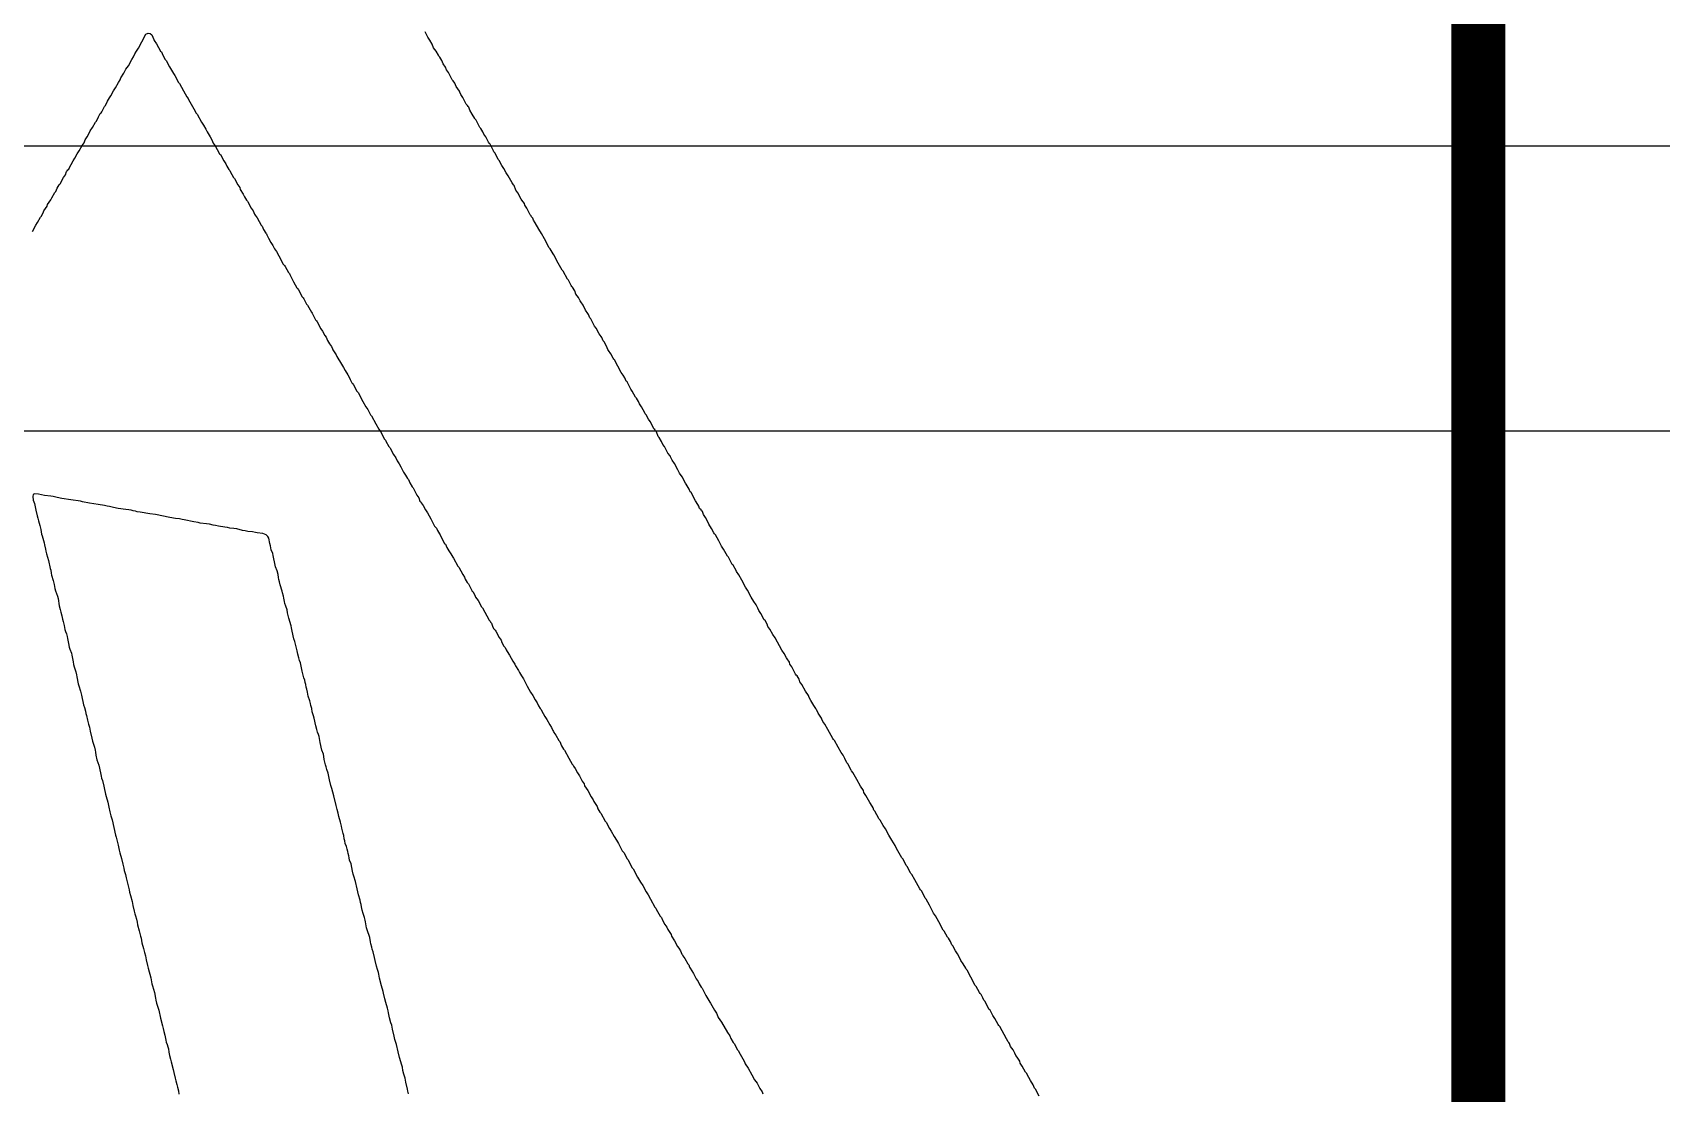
# Model space of a CAD drawing. Header units: inches. Extents: x -3 to 195, y 0 to 199.
# Drawn here: x 1.4072 to 1.5581, y 1.1709 to 1.2693 of the extents above; entities that cross this region are included whole.
import ezdxf

# ---------------------------------------------------------------- set-up
doc = ezdxf.new("R2010")
doc.units = ezdxf.units.IN
doc.header["$MEASUREMENT"] = 0
for name, color, linetype in [('Bottom Overlay', 54, 'Continuous'), ('Multi-Layer', 9, 'Continuous'), ('Top Layer', 1, 'Continuous'), ('Top Overlay', 2, 'Continuous')]:
    doc.layers.add(name, color=color, linetype=linetype)

# ---------------------------------------------------------------- blocks, each defined once
blk = doc.blocks.new('G5RL_1A_E_HR_DC5_89')
at = {"layer": 'Top Overlay'}
blk.add_lwpolyline([(0.55905, 0.25199, 0.005, 0.005, 0), (-0.58268, 0.25199, 0.005, 0.005, 0)], format="xyseb", dxfattribs=at)
blk.add_lwpolyline([(0.55905, 0.25199, 0.005, 0.005, 0), (-0.58268, 0.25199, 0.005, 0.005, 0)], format="xyseb", dxfattribs=at)

msp = doc.modelspace()

# ---------------------------------------------------------------- linework, layer by layer
at = {"layer": 'Bottom Overlay'}
for p, q in [((1.41699, 1.26784), (1.4173, 1.26842)), ((1.4173, 1.26842), (1.41743, 1.26864)), ((1.41743, 1.26864), (1.41752, 1.26886)), ((1.41752, 1.26886), (1.41767, 1.26915)), ((1.41767, 1.26915), (1.41789, 1.26924)), ((1.41789, 1.26924), (1.41807, 1.26919)), ((1.41807, 1.26919), (1.41823, 1.26908)), ((1.41823, 1.26908), (1.4184, 1.26864)), ((1.4184, 1.26864), (1.41845, 1.26855)), ((1.41845, 1.26855), (1.41867, 1.26824)), ((1.41867, 1.26824), (1.41902, 1.26758)), ((1.44381, 1.26886), (1.44355, 1.26935)), ((1.44399, 1.26859), (1.44381, 1.26886)), ((1.44421, 1.2682), (1.44399, 1.26859)), ((1.44434, 1.26789), (1.44421, 1.2682)), ((1.41606, 1.2662), (1.41637, 1.26678)), ((1.41637, 1.26678), (1.41654, 1.26704)), ((1.41654, 1.26704), (1.41665, 1.26733)), ((1.41665, 1.26733), (1.41681, 1.26758)), ((1.41681, 1.26758), (1.41699, 1.26784)), ((1.41902, 1.26758), (1.41911, 1.26749)), ((1.41911, 1.26749), (1.41924, 1.26718)), ((1.41924, 1.26718), (1.41946, 1.26678)), ((1.41946, 1.26678), (1.41955, 1.26669)), ((1.41955, 1.26669), (1.41986, 1.26611)), ((1.44457, 1.26758), (1.44434, 1.26789)), ((1.44479, 1.26718), (1.44457, 1.26758)), ((1.44483, 1.26709), (1.44479, 1.26718)), ((1.44492, 1.267), (1.44483, 1.26709)), ((1.4451, 1.26669), (1.44492, 1.267)), ((1.44523, 1.26638), (1.4451, 1.26669)), ((1.41535, 1.2651), (1.41564, 1.26552)), ((1.41564, 1.26552), (1.41583, 1.26589)), ((1.41583, 1.26589), (1.41606, 1.2662)), ((1.41986, 1.26611), (1.42022, 1.2655)), ((1.42022, 1.2655), (1.42031, 1.26541)), ((1.42031, 1.26541), (1.42035, 1.26532)), ((1.42035, 1.26532), (1.4207, 1.26465)), ((1.44545, 1.26607), (1.44523, 1.26638)), ((1.44554, 1.26585), (1.44545, 1.26607)), ((1.44572, 1.26558), (1.44554, 1.26585)), ((1.44607, 1.26492), (1.44572, 1.26558)), ((1.41442, 1.26341), (1.41468, 1.2639)), ((1.41468, 1.2639), (1.41486, 1.26417)), ((1.41486, 1.26417), (1.41513, 1.26465)), ((1.41513, 1.26465), (1.4153, 1.26492)), ((1.4153, 1.26492), (1.41535, 1.2651)), ((1.4207, 1.26465), (1.42079, 1.26457)), ((1.42079, 1.26457), (1.42115, 1.2639)), ((1.42115, 1.2639), (1.42146, 1.26333)), ((1.44616, 1.26483), (1.44607, 1.26492)), ((1.44631, 1.26459), (1.44616, 1.26483)), ((1.44643, 1.2643), (1.44631, 1.26459)), ((1.44674, 1.26386), (1.44643, 1.2643)), ((1.44678, 1.26377), (1.44674, 1.26386)), ((1.44687, 1.26355), (1.44678, 1.26377)), ((1.41358, 1.26195), (1.41384, 1.26244)), ((1.41384, 1.26244), (1.41393, 1.26253)), ((1.41393, 1.26253), (1.41411, 1.26293)), ((1.41411, 1.26293), (1.41429, 1.26324)), ((1.41429, 1.26324), (1.41437, 1.26333)), ((1.41437, 1.26333), (1.41442, 1.26341)), ((1.42146, 1.26333), (1.42159, 1.26319)), ((1.42159, 1.26319), (1.42163, 1.2631)), ((1.42163, 1.2631), (1.42199, 1.26244)), ((1.42199, 1.26244), (1.42212, 1.26222)), ((1.42212, 1.26222), (1.42234, 1.26182)), ((1.44705, 1.26328), (1.44687, 1.26355)), ((1.44722, 1.26297), (1.44705, 1.26328)), ((1.44736, 1.26266), (1.44722, 1.26297)), ((1.44749, 1.26253), (1.44736, 1.26266)), ((1.44753, 1.26244), (1.44749, 1.26253)), ((1.4476, 1.26237), (1.44753, 1.26244)), ((1.44771, 1.26209), (1.4476, 1.26237)), ((1.41274, 1.26049), (1.413, 1.26098)), ((1.413, 1.26098), (1.41309, 1.26107)), ((1.41309, 1.26107), (1.41327, 1.26147)), ((1.41327, 1.26147), (1.41344, 1.26178)), ((1.41344, 1.26178), (1.41353, 1.26186)), ((1.41353, 1.26186), (1.41358, 1.26195)), ((1.42234, 1.26182), (1.42243, 1.26173)), ((1.42243, 1.26173), (1.42283, 1.26098)), ((1.42283, 1.26098), (1.42301, 1.26071)), ((1.42301, 1.26071), (1.42323, 1.26032)), ((1.44793, 1.26173), (1.44771, 1.26209)), ((1.44815, 1.26133), (1.44793, 1.26173)), ((1.4482, 1.26125), (1.44815, 1.26133)), ((1.44829, 1.26116), (1.4482, 1.26125)), ((1.44864, 1.26049), (1.44829, 1.26116)), ((1.41194, 1.25908), (1.41205, 1.25936)), ((1.41205, 1.25936), (1.41223, 1.25963)), ((1.41223, 1.25963), (1.41243, 1.25996)), ((1.41243, 1.25996), (1.41251, 1.26018)), ((1.41251, 1.26018), (1.41274, 1.26049)), ((1.42323, 1.26032), (1.42336, 1.26009)), ((1.42336, 1.26009), (1.42363, 1.25961)), ((1.42363, 1.25961), (1.4238, 1.25934)), ((1.4238, 1.25934), (1.42391, 1.25905)), ((1.44873, 1.2604), (1.44864, 1.26049)), ((1.4489, 1.26009), (1.44873, 1.2604)), ((1.44899, 1.25987), (1.4489, 1.26009)), ((1.44917, 1.25961), (1.44899, 1.25987)), ((1.44944, 1.25912), (1.44917, 1.25961)), ((1.44948, 1.25903), (1.44944, 1.25912)), ((1.41092, 1.25739), (1.4111, 1.25766)), ((1.4111, 1.25766), (1.41132, 1.25806)), ((1.41132, 1.25806), (1.4115, 1.25832)), ((1.4115, 1.25832), (1.41176, 1.25881)), ((1.41176, 1.25881), (1.41194, 1.25908)), ((1.42391, 1.25905), (1.42409, 1.25879)), ((1.42409, 1.25879), (1.42429, 1.25846)), ((1.42429, 1.25846), (1.42451, 1.25806)), ((1.42451, 1.25806), (1.4246, 1.25797)), ((1.4246, 1.25797), (1.42491, 1.25739)), ((1.44957, 1.25894), (1.44948, 1.25903)), ((1.44975, 1.25863), (1.44957, 1.25894)), ((1.44988, 1.25832), (1.44975, 1.25863)), ((1.44992, 1.25823), (1.44988, 1.25832)), ((1.45001, 1.25815), (1.44992, 1.25823)), ((1.45014, 1.25792), (1.45001, 1.25815)), ((1.45032, 1.25753), (1.45014, 1.25792)), ((1.41003, 1.25584), (1.41021, 1.25611)), ((1.41021, 1.25611), (1.41032, 1.2564)), ((1.41032, 1.2564), (1.41039, 1.25646)), ((1.41039, 1.25646), (1.41043, 1.25655)), ((1.41043, 1.25655), (1.41052, 1.25664)), ((1.41052, 1.25664), (1.41057, 1.25673)), ((1.41057, 1.25673), (1.41092, 1.25739)), ((1.42491, 1.25739), (1.42509, 1.25713)), ((1.42509, 1.25713), (1.42518, 1.25691)), ((1.42518, 1.25691), (1.42535, 1.2566)), ((1.42535, 1.2566), (1.42544, 1.25651)), ((1.42544, 1.25651), (1.42549, 1.25642)), ((1.42549, 1.25642), (1.4258, 1.25584)), ((1.45041, 1.25744), (1.45032, 1.25753)), ((1.45068, 1.25695), (1.45041, 1.25744)), ((1.45085, 1.25669), (1.45068, 1.25695)), ((1.45107, 1.25629), (1.45085, 1.25669)), ((1.45125, 1.25602), (1.45107, 1.25629)), ((1.40933, 1.25456), (1.40946, 1.25487)), ((1.40946, 1.25487), (1.40964, 1.25518)), ((1.40964, 1.25518), (1.40973, 1.25527)), ((1.40973, 1.25527), (1.41003, 1.25584)), ((1.4258, 1.25584), (1.42588, 1.25576)), ((1.42588, 1.25576), (1.42619, 1.25518)), ((1.42619, 1.25518), (1.42637, 1.25491)), ((1.42637, 1.25491), (1.42642, 1.25474)), ((1.42642, 1.25474), (1.4267, 1.25432)), ((1.45161, 1.25536), (1.45125, 1.25602)), ((1.45169, 1.25527), (1.45161, 1.25536)), ((1.45174, 1.25518), (1.45169, 1.25527)), ((1.4518, 1.25511), (1.45174, 1.25518)), ((1.45196, 1.25469), (1.4518, 1.25511)), ((1.45214, 1.25443), (1.45196, 1.25469)), ((1.40822, 1.25275), (1.40853, 1.25319)), ((1.40853, 1.25319), (1.40857, 1.25336)), ((1.40857, 1.25336), (1.40886, 1.25379)), ((1.40886, 1.25379), (1.40897, 1.25398)), ((1.40897, 1.25398), (1.40924, 1.25447)), ((1.40924, 1.25447), (1.40933, 1.25456)), ((1.4267, 1.25432), (1.42681, 1.25407)), ((1.42681, 1.25407), (1.42699, 1.25376)), ((1.42699, 1.25376), (1.42708, 1.25367)), ((1.42708, 1.25367), (1.42712, 1.25359)), ((1.42712, 1.25359), (1.42743, 1.25301)), ((1.45245, 1.25385), (1.45214, 1.25443)), ((1.45253, 1.25376), (1.45245, 1.25385)), ((1.45276, 1.25345), (1.45253, 1.25376)), ((1.4528, 1.25328), (1.45276, 1.25345)), ((1.45298, 1.25301), (1.4528, 1.25328)), ((1.40747, 1.25142), (1.40764, 1.25168)), ((1.40764, 1.25168), (1.40791, 1.25217)), ((1.40791, 1.25217), (1.408, 1.25226)), ((1.408, 1.25226), (1.40818, 1.25266)), ((1.40818, 1.25266), (1.40822, 1.25275)), ((1.42743, 1.25301), (1.42761, 1.25275)), ((1.42761, 1.25275), (1.42774, 1.25244)), ((1.42774, 1.25244), (1.42779, 1.25235)), ((1.42779, 1.25235), (1.42799, 1.2521)), ((1.42799, 1.2521), (1.42836, 1.25142)), ((1.45315, 1.2527), (1.45298, 1.25301)), ((1.45329, 1.25239), (1.45315, 1.2527)), ((1.45338, 1.2523), (1.45329, 1.25239)), ((1.45342, 1.25221), (1.45338, 1.2523)), ((1.45355, 1.25208), (1.45342, 1.25221)), ((1.4536, 1.2519), (1.45355, 1.25208)), ((1.45377, 1.25164), (1.4536, 1.2519)), ((1.45408, 1.25106), (1.45377, 1.25164)), ((1.40716, 1.25084), (1.40747, 1.25142)), ((1.42836, 1.25142), (1.42845, 1.25133)), ((1.42845, 1.25133), (1.42856, 1.25104)), ((1.42856, 1.25104), (1.42878, 1.25069)), ((1.42878, 1.25069), (1.42885, 1.25062)), ((1.42885, 1.25062), (1.42889, 1.25053)), ((1.42889, 1.25053), (1.42903, 1.25022)), ((1.42903, 1.25022), (1.42925, 1.24982)), ((1.45435, 1.25066), (1.45408, 1.25106)), ((1.45462, 1.25018), (1.45435, 1.25066)), ((1.45506, 1.24934), (1.45462, 1.25018)), ((1.42925, 1.24982), (1.42943, 1.24956)), ((1.42943, 1.24956), (1.4296, 1.24925)), ((1.4296, 1.24925), (1.42978, 1.24898)), ((1.42978, 1.24898), (1.43, 1.24858)), ((1.43, 1.24858), (1.4304, 1.24783)), ((1.45515, 1.24925), (1.45506, 1.24934)), ((1.45541, 1.24876), (1.45515, 1.24925)), ((1.4555, 1.24867), (1.45541, 1.24876)), ((1.4559, 1.24792), (1.4555, 1.24867)), ((1.4304, 1.24783), (1.43053, 1.2477)), ((1.43053, 1.2477), (1.43058, 1.24761)), ((1.43058, 1.24761), (1.43089, 1.24703)), ((1.43089, 1.24703), (1.43098, 1.24695)), ((1.45625, 1.24726), (1.4559, 1.24792)), ((1.45634, 1.24717), (1.45625, 1.24726)), ((1.45674, 1.24641), (1.45634, 1.24717)), ((1.43098, 1.24695), (1.43102, 1.24686)), ((1.43102, 1.24686), (1.43137, 1.24619)), ((1.43137, 1.24619), (1.43168, 1.24562)), ((1.43168, 1.24562), (1.43177, 1.24553)), ((1.43177, 1.24553), (1.43182, 1.24544)), ((1.45683, 1.24633), (1.45674, 1.24641)), ((1.45709, 1.24584), (1.45683, 1.24633)), ((1.45714, 1.24575), (1.45709, 1.24584)), ((1.45721, 1.24568), (1.45714, 1.24575)), ((1.45743, 1.24533), (1.45721, 1.24568)), ((1.43182, 1.24544), (1.43217, 1.24478)), ((1.43217, 1.24478), (1.43226, 1.24469)), ((1.43226, 1.24469), (1.4323, 1.2446)), ((1.4323, 1.2446), (1.43257, 1.24411)), ((1.43257, 1.24411), (1.43266, 1.24402)), ((1.43266, 1.24402), (1.43301, 1.24336)), ((1.45754, 1.24504), (1.45743, 1.24533)), ((1.45776, 1.24473), (1.45754, 1.24504)), ((1.45794, 1.24442), (1.45776, 1.24473)), ((1.45798, 1.24433), (1.45794, 1.24442)), ((1.4582, 1.24402), (1.45798, 1.24433)), ((1.45825, 1.24394), (1.4582, 1.24402)), ((1.43301, 1.24336), (1.4331, 1.24327)), ((1.4331, 1.24327), (1.43323, 1.24296)), ((1.43323, 1.24296), (1.43341, 1.24265)), ((1.43341, 1.24265), (1.4335, 1.24256)), ((1.4335, 1.24256), (1.43354, 1.24247)), ((1.45842, 1.24354), (1.45825, 1.24394)), ((1.45864, 1.24323), (1.45842, 1.24354)), ((1.45869, 1.24314), (1.45864, 1.24323)), ((1.45882, 1.24283), (1.45869, 1.24314)), ((1.45891, 1.24274), (1.45882, 1.24283)), ((1.45926, 1.24208), (1.45891, 1.24274)), ((1.43354, 1.24247), (1.4339, 1.24181)), ((1.4339, 1.24181), (1.43403, 1.24159)), ((1.43403, 1.24159), (1.43425, 1.24119)), ((1.43425, 1.24119), (1.43438, 1.24106)), ((1.43438, 1.24106), (1.43452, 1.24075)), ((1.45942, 1.24188), (1.45926, 1.24208)), ((1.45968, 1.24135), (1.45942, 1.24188)), ((1.45988, 1.2411), (1.45968, 1.24135)), ((1.45993, 1.24101), (1.45988, 1.2411)), ((1.46006, 1.2407), (1.45993, 1.24101)), ((1.43452, 1.24075), (1.43469, 1.24044)), ((1.43469, 1.24044), (1.43487, 1.24017)), ((1.43487, 1.24017), (1.43496, 1.23995)), ((1.43496, 1.23995), (1.435, 1.23986)), ((1.435, 1.23986), (1.43531, 1.23942)), ((1.46015, 1.24061), (1.46006, 1.2407)), ((1.46037, 1.24022), (1.46015, 1.24061)), ((1.4605, 1.23991), (1.46037, 1.24022)), ((1.46055, 1.23982), (1.4605, 1.23991)), ((1.46077, 1.23951), (1.46055, 1.23982)), ((1.46099, 1.23911), (1.46077, 1.23951)), ((1.43531, 1.23942), (1.43536, 1.23924)), ((1.43536, 1.23924), (1.4358, 1.23853)), ((1.4358, 1.23853), (1.43598, 1.23822)), ((1.43598, 1.23822), (1.43615, 1.23796)), ((1.46104, 1.23902), (1.46099, 1.23911)), ((1.46112, 1.23893), (1.46104, 1.23902)), ((1.46174, 1.23778), (1.46112, 1.23893)), ((1.43615, 1.23796), (1.43638, 1.23756)), ((1.43638, 1.23756), (1.43655, 1.23729)), ((1.43655, 1.23729), (1.4366, 1.23712)), ((1.4366, 1.23712), (1.43677, 1.23681)), ((1.43677, 1.23681), (1.43686, 1.23672)), ((1.43686, 1.23672), (1.43691, 1.23663)), ((1.43691, 1.23663), (1.43722, 1.23605)), ((1.46192, 1.23752), (1.46174, 1.23778)), ((1.46208, 1.23727), (1.46192, 1.23752)), ((1.46219, 1.23698), (1.46208, 1.23727)), ((1.46227, 1.2369), (1.46219, 1.23698)), ((1.46263, 1.23623), (1.46227, 1.2369)), ((1.43722, 1.23605), (1.43735, 1.23592)), ((1.43735, 1.23592), (1.43779, 1.23508)), ((1.43779, 1.23508), (1.43806, 1.23459)), ((1.46267, 1.23614), (1.46263, 1.23623)), ((1.46276, 1.23605), (1.46267, 1.23614)), ((1.46307, 1.23548), (1.46276, 1.23605)), ((1.46316, 1.23539), (1.46307, 1.23548)), ((1.46334, 1.23508), (1.46316, 1.23539)), ((1.46343, 1.23486), (1.46334, 1.23508)), ((1.43806, 1.23459), (1.43824, 1.23433)), ((1.43824, 1.23433), (1.4385, 1.23384)), ((1.4385, 1.23384), (1.43859, 1.23375)), ((1.43859, 1.23375), (1.43899, 1.233)), ((1.4636, 1.23459), (1.46343, 1.23486)), ((1.46391, 1.23402), (1.4636, 1.23459)), ((1.46396, 1.23393), (1.46391, 1.23402)), ((1.46405, 1.23384), (1.46396, 1.23393)), ((1.46427, 1.23344), (1.46405, 1.23384)), ((1.43899, 1.233), (1.43925, 1.23251)), ((1.43925, 1.23251), (1.43948, 1.2322)), ((1.43948, 1.2322), (1.43956, 1.23198)), ((1.43956, 1.23198), (1.43979, 1.23158)), ((1.4644, 1.23322), (1.46427, 1.23344)), ((1.46471, 1.23265), (1.4644, 1.23322)), ((1.46475, 1.23256), (1.46471, 1.23265)), ((1.46484, 1.23247), (1.46475, 1.23256)), ((1.46489, 1.23238), (1.46484, 1.23247)), ((1.465, 1.23227), (1.46489, 1.23238)), ((1.46515, 1.23185), (1.465, 1.23227)), ((1.43979, 1.23158), (1.43987, 1.2315)), ((1.43987, 1.2315), (1.43992, 1.23141)), ((1.43992, 1.23141), (1.44018, 1.23092)), ((1.44018, 1.23092), (1.44027, 1.23083)), ((1.44027, 1.23083), (1.44032, 1.23074)), ((1.44032, 1.23074), (1.44063, 1.23017)), ((1.46526, 1.23174), (1.46515, 1.23185)), ((1.46548, 1.23138), (1.46526, 1.23174)), ((1.46559, 1.2311), (1.46548, 1.23138)), ((1.46575, 1.2309), (1.46559, 1.2311)), ((1.46606, 1.23028), (1.46575, 1.2309)), ((1.44063, 1.23017), (1.44085, 1.22986)), ((1.44085, 1.22986), (1.44096, 1.22957)), ((1.44096, 1.22957), (1.44114, 1.2293)), ((1.44114, 1.2293), (1.44129, 1.22902)), ((1.44129, 1.22902), (1.44156, 1.22853)), ((1.46626, 1.23003), (1.46606, 1.23028)), ((1.4663, 1.22995), (1.46626, 1.23003)), ((1.46644, 1.22964), (1.4663, 1.22995)), ((1.46666, 1.22933), (1.46644, 1.22964)), ((1.46697, 1.22875), (1.46666, 1.22933)), ((1.44156, 1.22853), (1.44173, 1.22826)), ((1.44173, 1.22826), (1.44191, 1.22795)), ((1.44191, 1.22795), (1.442, 1.22786)), ((1.442, 1.22786), (1.44213, 1.22755)), ((1.44213, 1.22755), (1.44235, 1.22716)), ((1.46714, 1.22844), (1.46697, 1.22875)), ((1.46737, 1.22809), (1.46714, 1.22844)), ((1.46768, 1.22751), (1.46737, 1.22809)), ((1.46776, 1.22742), (1.46768, 1.22751)), ((1.46803, 1.22694), (1.46776, 1.22742)), ((1.40723, 1.22645), (1.40719, 1.22627)), ((1.40719, 1.22627), (1.40723, 1.22592)), ((1.40734, 1.22651), (1.40723, 1.22645)), ((1.40723, 1.22592), (1.40736, 1.22561)), ((1.40772, 1.22649), (1.40734, 1.22651)), ((1.40827, 1.22638), (1.40772, 1.22649)), ((1.40887, 1.22631), (1.40827, 1.22638)), ((1.40909, 1.22627), (1.40887, 1.22631)), ((1.40944, 1.22618), (1.40909, 1.22627)), ((1.40989, 1.22609), (1.40944, 1.22618)), ((1.41073, 1.22596), (1.40989, 1.22609)), ((1.41161, 1.22583), (1.41073, 1.22596)), ((1.44235, 1.22716), (1.44244, 1.22707)), ((1.44244, 1.22707), (1.4428, 1.2264)), ((1.4428, 1.2264), (1.44297, 1.22614)), ((1.44297, 1.22614), (1.44308, 1.22585)), ((1.46812, 1.22671), (1.46803, 1.22694)), ((1.46821, 1.22663), (1.46812, 1.22671)), ((1.46861, 1.22587), (1.46821, 1.22663)), ((1.40736, 1.22561), (1.40741, 1.2253)), ((1.40741, 1.2253), (1.40747, 1.22501)), ((1.40747, 1.22501), (1.40761, 1.22448)), ((1.40761, 1.22448), (1.40765, 1.22426)), ((1.41179, 1.22578), (1.41161, 1.22583)), ((1.41245, 1.22565), (1.41179, 1.22578)), ((1.41325, 1.22552), (1.41245, 1.22565)), ((1.41383, 1.22543), (1.41325, 1.22552)), ((1.41409, 1.22538), (1.41383, 1.22543)), ((1.41431, 1.22534), (1.41409, 1.22538)), ((1.41467, 1.22525), (1.41431, 1.22534)), ((1.41511, 1.22516), (1.41467, 1.22525)), ((1.41582, 1.22507), (1.41511, 1.22516)), ((1.41609, 1.22503), (1.41582, 1.22507)), ((1.41631, 1.22499), (1.41609, 1.22503)), ((1.41648, 1.22494), (1.41631, 1.22499)), ((1.4167, 1.2249), (1.41648, 1.22494)), ((1.41688, 1.22485), (1.4167, 1.2249)), ((1.41715, 1.22481), (1.41688, 1.22485)), ((1.41803, 1.22468), (1.41715, 1.22481)), ((1.41856, 1.22459), (1.41803, 1.22468)), ((1.41989, 1.22432), (1.41856, 1.22459)), ((1.44308, 1.22585), (1.44315, 1.22578)), ((1.44315, 1.22578), (1.44319, 1.2257)), ((1.44319, 1.2257), (1.44337, 1.22543)), ((1.44337, 1.22543), (1.44359, 1.22503)), ((1.44359, 1.22503), (1.44377, 1.22477)), ((1.44377, 1.22477), (1.44408, 1.22419)), ((1.46869, 1.22578), (1.46861, 1.22587)), ((1.46892, 1.22539), (1.46869, 1.22578)), ((1.469, 1.22516), (1.46892, 1.22539)), ((1.46914, 1.22503), (1.469, 1.22516)), ((1.46918, 1.22494), (1.46914, 1.22503)), ((1.46925, 1.22488), (1.46918, 1.22494)), ((1.46936, 1.22459), (1.46925, 1.22488)), ((1.46954, 1.22432), (1.46936, 1.22459)), ((1.40765, 1.22426), (1.40772, 1.22401)), ((1.40772, 1.22401), (1.40785, 1.22357)), ((1.40785, 1.22357), (1.40794, 1.22322)), ((1.40794, 1.22322), (1.40801, 1.22279)), ((1.42042, 1.22423), (1.41989, 1.22432)), ((1.42078, 1.22419), (1.42042, 1.22423)), ((1.42104, 1.22414), (1.42078, 1.22419)), ((1.42122, 1.2241), (1.42104, 1.22414)), ((1.42211, 1.22392), (1.42122, 1.2241)), ((1.42253, 1.22386), (1.42211, 1.22392)), ((1.4227, 1.22381), (1.42253, 1.22386)), ((1.4233, 1.22375), (1.4227, 1.22381)), ((1.42357, 1.2237), (1.4233, 1.22375)), ((1.42392, 1.22361), (1.42357, 1.2237)), ((1.42414, 1.22357), (1.42392, 1.22361)), ((1.42441, 1.22353), (1.42414, 1.22357)), ((1.42498, 1.22344), (1.42441, 1.22353)), ((1.42525, 1.22339), (1.42498, 1.22344)), ((1.42547, 1.22335), (1.42525, 1.22339)), ((1.42582, 1.2233), (1.42547, 1.22335)), ((1.42609, 1.22326), (1.42582, 1.2233)), ((1.42662, 1.22313), (1.42609, 1.22326)), ((1.42689, 1.22308), (1.42662, 1.22313)), ((1.42711, 1.22304), (1.42689, 1.22308)), ((1.42755, 1.22299), (1.42711, 1.22304)), ((1.42782, 1.22295), (1.42755, 1.22299)), ((1.42799, 1.22291), (1.42782, 1.22295)), ((1.4285, 1.22284), (1.42799, 1.22291)), ((1.44408, 1.22419), (1.44443, 1.22353)), ((1.44443, 1.22353), (1.44461, 1.22335)), ((1.44461, 1.22335), (1.4447, 1.22313)), ((1.4447, 1.22313), (1.44488, 1.22282)), ((1.46976, 1.22392), (1.46954, 1.22432)), ((1.46984, 1.2237), (1.46976, 1.22392)), ((1.47011, 1.22331), (1.46984, 1.2237)), ((1.47033, 1.22291), (1.47011, 1.22331)), ((1.47038, 1.22282), (1.47033, 1.22291)), ((1.40801, 1.22279), (1.40805, 1.22262)), ((1.40805, 1.22262), (1.40825, 1.22198)), ((1.40825, 1.22198), (1.40829, 1.2218)), ((1.40829, 1.2218), (1.40836, 1.22138)), ((1.40836, 1.22138), (1.4084, 1.2212)), ((1.42881, 1.22271), (1.4285, 1.22284)), ((1.42897, 1.22255), (1.42881, 1.22271)), ((1.42908, 1.2224), (1.42897, 1.22255)), ((1.42917, 1.22191), (1.42908, 1.2224)), ((1.42921, 1.22169), (1.42917, 1.22191)), ((1.4293, 1.22133), (1.42921, 1.22169)), ((1.44488, 1.22282), (1.44496, 1.22273)), ((1.44496, 1.22273), (1.44514, 1.22233)), ((1.44514, 1.22233), (1.44536, 1.22193)), ((1.44536, 1.22193), (1.44545, 1.22184)), ((1.44545, 1.22184), (1.44558, 1.22153)), ((1.44558, 1.22153), (1.44576, 1.22122)), ((1.47046, 1.22273), (1.47038, 1.22282)), ((1.47077, 1.22215), (1.47046, 1.22273)), ((1.47104, 1.22167), (1.47077, 1.22215)), ((1.47122, 1.2214), (1.47104, 1.22167)), ((1.47157, 1.22074), (1.47122, 1.2214)), ((1.4084, 1.2212), (1.40847, 1.22096)), ((1.40847, 1.22096), (1.40865, 1.22034)), ((1.40865, 1.22034), (1.4088, 1.21961)), ((1.42943, 1.22098), (1.4293, 1.22133)), ((1.42948, 1.2208), (1.42943, 1.22098)), ((1.42965, 1.21992), (1.42948, 1.2208)), ((1.4297, 1.21974), (1.42965, 1.21992)), ((1.44576, 1.22122), (1.44594, 1.22096)), ((1.44594, 1.22096), (1.44612, 1.22065)), ((1.44612, 1.22065), (1.4462, 1.22056)), ((1.4462, 1.22056), (1.4466, 1.21981)), ((1.47166, 1.22065), (1.47157, 1.22074)), ((1.47201, 1.21998), (1.47166, 1.22065)), ((1.4721, 1.2199), (1.47201, 1.21998)), ((1.47237, 1.21941), (1.4721, 1.2199)), ((1.4088, 1.21961), (1.40885, 1.21943)), ((1.40885, 1.21943), (1.40889, 1.21916)), ((1.40889, 1.21916), (1.40894, 1.21899)), ((1.40894, 1.21899), (1.40909, 1.21848)), ((1.40909, 1.21848), (1.40918, 1.21812)), ((1.42983, 1.21939), (1.4297, 1.21974)), ((1.42992, 1.21903), (1.42983, 1.21939)), ((1.42996, 1.21877), (1.42992, 1.21903)), ((1.43001, 1.21859), (1.42996, 1.21877)), ((1.43005, 1.21837), (1.43001, 1.21859)), ((1.43012, 1.21808), (1.43005, 1.21837)), ((1.4466, 1.21981), (1.44669, 1.21972)), ((1.44669, 1.21972), (1.44705, 1.21905)), ((1.44705, 1.21905), (1.44722, 1.21879)), ((1.44722, 1.21879), (1.44727, 1.21861)), ((1.44727, 1.21861), (1.44744, 1.2183)), ((1.47241, 1.21932), (1.47237, 1.21941)), ((1.47263, 1.21901), (1.47241, 1.21932)), ((1.4729, 1.21852), (1.47263, 1.21901)), ((1.47325, 1.21786), (1.4729, 1.21852)), ((1.40918, 1.21812), (1.40925, 1.21775)), ((1.40925, 1.21775), (1.40929, 1.21753)), ((1.40929, 1.21753), (1.40947, 1.21704)), ((1.40947, 1.21704), (1.40953, 1.2168)), ((1.4303, 1.2175), (1.43012, 1.21808)), ((1.43034, 1.21733), (1.4303, 1.2175)), ((1.43043, 1.21702), (1.43034, 1.21733)), ((1.43047, 1.21684), (1.43043, 1.21702)), ((1.43052, 1.21653), (1.43047, 1.21684)), ((1.44744, 1.2183), (1.44758, 1.21817)), ((1.44758, 1.21817), (1.44793, 1.21751)), ((1.44793, 1.21751), (1.44802, 1.21742)), ((1.44802, 1.21742), (1.4482, 1.21702)), ((1.4482, 1.21702), (1.44824, 1.21693)), ((1.44824, 1.21693), (1.44846, 1.21662)), ((1.47343, 1.21759), (1.47325, 1.21786)), ((1.47378, 1.21693), (1.47343, 1.21759)), ((1.47401, 1.21653), (1.47378, 1.21693)), ((1.40953, 1.2168), (1.40964, 1.21615)), ((1.40964, 1.21615), (1.40973, 1.2158)), ((1.40973, 1.2158), (1.4098, 1.21556)), ((1.4098, 1.21556), (1.40989, 1.2152)), ((1.43056, 1.21635), (1.43052, 1.21653)), ((1.43063, 1.21611), (1.43056, 1.21635)), ((1.43076, 1.21576), (1.43063, 1.21611)), ((1.43081, 1.21549), (1.43076, 1.21576)), ((1.43092, 1.21498), (1.43081, 1.21549)), ((1.44846, 1.21662), (1.44877, 1.21604)), ((1.44877, 1.21604), (1.44886, 1.21596)), ((1.44886, 1.21596), (1.44948, 1.2148)), ((1.47423, 1.21622), (1.47401, 1.21653)), ((1.4744, 1.21591), (1.47423, 1.21622)), ((1.47449, 1.21569), (1.4744, 1.21591)), ((1.47467, 1.21542), (1.47449, 1.21569)), ((1.47498, 1.21485), (1.47467, 1.21542)), ((1.40989, 1.2152), (1.40995, 1.21491)), ((1.40995, 1.21491), (1.41002, 1.21467)), ((1.41002, 1.21467), (1.41011, 1.21432)), ((1.41011, 1.21432), (1.41017, 1.21394)), ((1.41017, 1.21394), (1.41022, 1.21376)), ((1.43114, 1.21427), (1.43092, 1.21498)), ((1.43118, 1.2141), (1.43114, 1.21427)), ((1.43123, 1.21379), (1.43118, 1.2141)), ((1.44948, 1.2148), (1.44957, 1.21472)), ((1.44957, 1.21472), (1.44961, 1.21463)), ((1.44961, 1.21463), (1.4497, 1.21454)), ((1.4497, 1.21454), (1.44981, 1.21425)), ((1.44981, 1.21425), (1.4499, 1.21403)), ((1.4499, 1.21403), (1.45006, 1.21388)), ((1.45006, 1.21388), (1.4501, 1.21379)), ((1.47507, 1.21476), (1.47498, 1.21485)), ((1.47525, 1.21445), (1.47507, 1.21476)), ((1.47533, 1.21423), (1.47525, 1.21445)), ((1.47551, 1.21396), (1.47533, 1.21423)), ((1.47578, 1.21348), (1.47551, 1.21396)), ((1.41022, 1.21376), (1.41031, 1.21354)), ((1.41031, 1.21354), (1.41037, 1.2133)), ((1.41037, 1.2133), (1.41042, 1.21312)), ((1.41042, 1.21312), (1.41046, 1.21281)), ((1.41046, 1.21281), (1.41051, 1.21263)), ((1.41051, 1.21263), (1.41057, 1.2123)), ((1.4314, 1.21308), (1.43123, 1.21379)), ((1.43147, 1.21283), (1.4314, 1.21308)), ((1.43169, 1.21195), (1.43147, 1.21283)), ((1.4501, 1.21379), (1.45041, 1.21321)), ((1.45041, 1.21321), (1.45059, 1.21295)), ((1.45059, 1.21295), (1.45068, 1.21272)), ((1.45068, 1.21272), (1.45085, 1.21241)), ((1.45085, 1.21241), (1.45099, 1.21228)), ((1.476, 1.21317), (1.47578, 1.21348)), ((1.47662, 1.21202), (1.476, 1.21317)), ((1.41057, 1.2123), (1.41062, 1.21213)), ((1.41062, 1.21213), (1.41077, 1.21175)), ((1.41077, 1.21175), (1.41082, 1.21157)), ((1.41082, 1.21157), (1.41093, 1.21093)), ((1.41093, 1.21093), (1.41097, 1.21071)), ((1.43176, 1.21166), (1.43169, 1.21195)), ((1.43185, 1.21131), (1.43176, 1.21166)), ((1.43191, 1.21106), (1.43185, 1.21131)), ((1.432, 1.21084), (1.43191, 1.21106)), ((1.43207, 1.21055), (1.432, 1.21084)), ((1.45099, 1.21228), (1.45107, 1.21206)), ((1.45107, 1.21206), (1.4513, 1.21166)), ((1.4513, 1.21166), (1.45138, 1.21157)), ((1.45138, 1.21157), (1.45169, 1.211)), ((1.45169, 1.211), (1.45187, 1.21073)), ((1.47684, 1.21171), (1.47662, 1.21202)), ((1.47706, 1.21131), (1.47684, 1.21171)), ((1.47711, 1.21122), (1.47706, 1.21131)), ((1.47733, 1.21091), (1.47711, 1.21122)), ((1.47737, 1.21073), (1.47733, 1.21091)), ((1.41097, 1.21071), (1.41104, 1.21047)), ((1.41104, 1.21047), (1.41117, 1.21002)), ((1.41117, 1.21002), (1.41124, 1.20973)), ((1.41124, 1.20973), (1.41128, 1.20956)), ((1.41128, 1.20956), (1.41141, 1.20889)), ((1.43211, 1.21038), (1.43207, 1.21055)), ((1.43216, 1.21007), (1.43211, 1.21038)), ((1.43224, 1.20971), (1.43216, 1.21007)), ((1.43231, 1.20947), (1.43224, 1.20971)), ((1.4324, 1.20925), (1.43231, 1.20947)), ((1.45187, 1.21073), (1.45192, 1.21056)), ((1.45192, 1.21056), (1.4522, 1.21013)), ((1.4522, 1.21013), (1.45231, 1.20994)), ((1.45231, 1.20994), (1.45249, 1.20963)), ((1.45249, 1.20963), (1.45267, 1.20936)), ((1.45267, 1.20936), (1.45302, 1.2087)), ((1.47755, 1.21047), (1.47737, 1.21073)), ((1.4779, 1.2098), (1.47755, 1.21047)), ((1.47795, 1.20971), (1.4779, 1.2098)), ((1.47803, 1.20963), (1.47795, 1.20971)), ((1.47821, 1.20932), (1.47803, 1.20963)), ((1.4783, 1.20909), (1.47821, 1.20932)), ((1.41141, 1.20889), (1.41146, 1.20872)), ((1.41146, 1.20872), (1.41161, 1.20821)), ((1.41161, 1.20821), (1.4117, 1.20785)), ((1.4117, 1.20785), (1.4119, 1.20695)), ((1.43244, 1.20903), (1.4324, 1.20925)), ((1.43249, 1.20885), (1.43244, 1.20903)), ((1.43253, 1.20858), (1.43249, 1.20885)), ((1.43258, 1.20841), (1.43253, 1.20858)), ((1.43264, 1.20812), (1.43258, 1.20841)), ((1.43273, 1.20776), (1.43264, 1.20812)), ((1.45302, 1.2087), (1.45333, 1.20812)), ((1.45333, 1.20812), (1.45355, 1.20781)), ((1.45355, 1.20781), (1.45377, 1.20741)), ((1.47848, 1.20883), (1.4783, 1.20909)), ((1.47881, 1.20823), (1.47848, 1.20883)), ((1.4791, 1.20781), (1.47881, 1.20823)), ((1.47914, 1.20763), (1.4791, 1.20781)), ((1.4119, 1.20695), (1.41199, 1.20672)), ((1.41199, 1.20672), (1.41208, 1.20637)), ((1.41208, 1.20637), (1.41212, 1.20615)), ((1.43286, 1.20732), (1.43273, 1.20776)), ((1.43293, 1.20708), (1.43286, 1.20732)), ((1.43297, 1.2069), (1.43293, 1.20708)), ((1.43304, 1.20661), (1.43297, 1.2069)), ((1.43308, 1.2063), (1.43304, 1.20661)), ((1.4332, 1.20593), (1.43308, 1.2063)), ((1.45377, 1.20741), (1.45395, 1.20715)), ((1.45395, 1.20715), (1.45406, 1.20686)), ((1.45406, 1.20686), (1.45422, 1.20661)), ((1.45422, 1.20661), (1.45431, 1.20653)), ((1.45431, 1.20653), (1.45435, 1.20644)), ((1.45435, 1.20644), (1.45466, 1.20586)), ((1.47932, 1.20737), (1.47914, 1.20763)), ((1.47958, 1.20688), (1.47932, 1.20737)), ((1.47976, 1.20661), (1.47958, 1.20688)), ((1.47981, 1.20653), (1.47976, 1.20661)), ((1.47987, 1.20646), (1.47981, 1.20653)), ((1.47998, 1.20617), (1.47987, 1.20646)), ((1.41212, 1.20615), (1.41217, 1.20597)), ((1.41217, 1.20597), (1.41226, 1.20553)), ((1.41226, 1.20553), (1.41234, 1.20517)), ((1.41234, 1.20517), (1.41245, 1.20489)), ((1.41245, 1.20489), (1.41252, 1.20451)), ((1.43328, 1.20571), (1.4332, 1.20593)), ((1.43344, 1.20502), (1.43328, 1.20571)), ((1.43353, 1.20467), (1.43344, 1.20502)), ((1.45466, 1.20586), (1.45484, 1.2056)), ((1.45484, 1.2056), (1.4551, 1.20511)), ((1.4551, 1.20511), (1.45528, 1.20484)), ((1.45528, 1.20484), (1.45539, 1.20456)), ((1.48029, 1.20573), (1.47998, 1.20617)), ((1.48034, 1.20564), (1.48029, 1.20573)), ((1.48043, 1.20542), (1.48034, 1.20564)), ((1.4806, 1.20515), (1.48043, 1.20542)), ((1.48087, 1.20467), (1.4806, 1.20515)), ((1.41252, 1.20451), (1.41265, 1.20385)), ((1.41265, 1.20385), (1.41272, 1.2036)), ((1.41272, 1.2036), (1.4129, 1.20303)), ((1.43359, 1.20442), (1.43353, 1.20467)), ((1.43368, 1.2042), (1.43359, 1.20442)), ((1.43373, 1.20402), (1.43368, 1.2042)), ((1.43382, 1.20345), (1.43373, 1.20402)), ((1.43399, 1.20274), (1.43382, 1.20345)), ((1.45539, 1.20456), (1.45546, 1.20449)), ((1.45546, 1.20449), (1.4555, 1.2044)), ((1.4555, 1.2044), (1.45568, 1.20414)), ((1.45568, 1.20414), (1.45594, 1.20365)), ((1.45594, 1.20365), (1.45603, 1.20356)), ((1.45603, 1.20356), (1.45621, 1.20316)), ((1.48105, 1.2044), (1.48087, 1.20467)), ((1.48136, 1.20383), (1.48105, 1.2044)), ((1.4814, 1.20374), (1.48136, 1.20383)), ((1.48149, 1.20365), (1.4814, 1.20374)), ((1.48184, 1.20303), (1.48149, 1.20365)), ((1.4129, 1.20303), (1.41296, 1.20274)), ((1.41296, 1.20274), (1.41301, 1.20256)), ((1.41301, 1.20256), (1.41305, 1.2023)), ((1.41305, 1.2023), (1.41314, 1.20185)), ((1.41314, 1.20185), (1.4133, 1.20135)), ((1.43413, 1.20239), (1.43399, 1.20274)), ((1.43417, 1.20216), (1.43413, 1.20239)), ((1.43421, 1.2019), (1.43417, 1.20216)), ((1.43432, 1.20139), (1.43421, 1.2019)), ((1.45621, 1.20316), (1.45639, 1.20285)), ((1.45639, 1.20285), (1.45648, 1.20276)), ((1.45648, 1.20276), (1.45687, 1.20201)), ((1.45687, 1.20201), (1.45718, 1.20144)), ((1.48211, 1.20254), (1.48184, 1.20303)), ((1.48229, 1.20228), (1.48211, 1.20254)), ((1.48246, 1.20197), (1.48229, 1.20228)), ((1.48264, 1.20157), (1.48246, 1.20197)), ((1.4133, 1.20135), (1.41347, 1.20064)), ((1.41347, 1.20064), (1.41352, 1.20033)), ((1.41352, 1.20033), (1.41356, 1.20015)), ((1.43437, 1.20121), (1.43432, 1.20139)), ((1.43444, 1.20097), (1.43437, 1.20121)), ((1.43457, 1.20061), (1.43444, 1.20097)), ((1.43466, 1.20017), (1.43457, 1.20061)), ((1.45718, 1.20144), (1.45727, 1.20135)), ((1.45727, 1.20135), (1.45732, 1.20126)), ((1.45732, 1.20126), (1.45745, 1.20104)), ((1.45745, 1.20104), (1.45767, 1.20064)), ((1.45767, 1.20064), (1.45785, 1.20037)), ((1.45785, 1.20037), (1.45811, 1.19989)), ((1.48273, 1.20148), (1.48264, 1.20157)), ((1.48304, 1.2009), (1.48273, 1.20148)), ((1.48308, 1.20082), (1.48304, 1.2009)), ((1.48321, 1.20068), (1.48308, 1.20082)), ((1.48357, 1.20002), (1.48321, 1.20068)), ((1.41356, 1.20015), (1.41365, 1.19993)), ((1.41365, 1.19993), (1.41378, 1.1994)), ((1.41378, 1.1994), (1.41385, 1.19911)), ((1.41385, 1.19911), (1.41389, 1.19884)), ((1.41389, 1.19884), (1.41394, 1.19867)), ((1.4347, 1.2), (1.43466, 1.20017)), ((1.43481, 1.19949), (1.4347, 1.2)), ((1.43492, 1.1992), (1.43481, 1.19949)), ((1.43508, 1.19851), (1.43492, 1.1992)), ((1.45811, 1.19989), (1.45829, 1.19962)), ((1.45829, 1.19962), (1.45833, 1.19944)), ((1.45833, 1.19944), (1.45864, 1.199)), ((1.45864, 1.199), (1.45895, 1.19842)), ((1.4839, 1.19942), (1.48357, 1.20002)), ((1.48419, 1.199), (1.4839, 1.19942)), ((1.48423, 1.19882), (1.48419, 1.199)), ((1.48441, 1.19856), (1.48423, 1.19882)), ((1.41394, 1.19867), (1.41398, 1.19845)), ((1.41398, 1.19845), (1.41414, 1.19794)), ((1.41414, 1.19794), (1.41418, 1.19776)), ((1.41418, 1.19776), (1.41425, 1.19747)), ((1.41425, 1.19747), (1.41434, 1.19703)), ((1.4353, 1.19763), (1.43508, 1.19851)), ((1.43541, 1.19725), (1.4353, 1.19763)), ((1.4355, 1.1969), (1.43541, 1.19725)), ((1.45895, 1.19842), (1.45913, 1.19816)), ((1.45913, 1.19816), (1.45918, 1.19798)), ((1.45918, 1.19798), (1.45949, 1.19754)), ((1.45949, 1.19754), (1.45957, 1.19732)), ((1.45957, 1.19732), (1.45975, 1.19701)), ((1.48476, 1.19789), (1.48441, 1.19856)), ((1.48485, 1.19781), (1.48476, 1.19789)), ((1.48507, 1.19741), (1.48485, 1.19781)), ((1.48516, 1.19719), (1.48507, 1.19741)), ((1.41434, 1.19703), (1.41442, 1.19667)), ((1.41442, 1.19667), (1.41454, 1.1963)), ((1.41454, 1.1963), (1.41471, 1.19559)), ((1.43556, 1.19661), (1.4355, 1.1969)), ((1.4357, 1.19608), (1.43556, 1.19661)), ((1.43581, 1.1957), (1.4357, 1.19608)), ((1.43585, 1.19552), (1.43581, 1.1957)), ((1.45975, 1.19701), (1.45984, 1.19692)), ((1.45984, 1.19692), (1.46024, 1.19617)), ((1.46024, 1.19617), (1.46033, 1.19608)), ((1.46033, 1.19608), (1.46064, 1.1955)), ((1.48525, 1.1971), (1.48516, 1.19719)), ((1.48561, 1.19643), (1.48525, 1.1971)), ((1.48565, 1.19634), (1.48561, 1.19643)), ((1.48574, 1.19626), (1.48565, 1.19634)), ((1.486, 1.19577), (1.48574, 1.19626)), ((1.48623, 1.19546), (1.486, 1.19577)), ((1.41471, 1.19559), (1.41487, 1.19486)), ((1.41487, 1.19486), (1.41491, 1.19468)), ((1.41491, 1.19468), (1.41502, 1.19431)), ((1.41502, 1.19431), (1.41511, 1.19395)), ((1.43596, 1.19501), (1.43585, 1.19552)), ((1.43601, 1.19484), (1.43596, 1.19501)), ((1.43605, 1.19453), (1.43601, 1.19484)), ((1.4361, 1.19435), (1.43605, 1.19453)), ((1.43616, 1.19411), (1.4361, 1.19435)), ((1.46064, 1.1955), (1.46081, 1.19524)), ((1.46081, 1.19524), (1.46108, 1.19475)), ((1.46108, 1.19475), (1.4613, 1.1944)), ((1.4613, 1.1944), (1.46148, 1.19409)), ((1.48653, 1.19488), (1.48623, 1.19546)), ((1.4868, 1.1944), (1.48653, 1.19488)), ((1.48711, 1.19391), (1.4868, 1.1944)), ((1.41511, 1.19395), (1.41516, 1.19364)), ((1.41516, 1.19364), (1.4152, 1.19347)), ((1.4152, 1.19347), (1.41527, 1.19322)), ((1.41527, 1.19322), (1.41542, 1.19271)), ((1.41542, 1.19271), (1.41555, 1.19218)), ((1.43627, 1.19382), (1.43616, 1.19411)), ((1.43634, 1.19358), (1.43627, 1.19382)), ((1.43638, 1.19335), (1.43634, 1.19358)), ((1.43643, 1.19318), (1.43638, 1.19335)), ((1.43647, 1.19296), (1.43643, 1.19318)), ((1.43652, 1.19278), (1.43647, 1.19296)), ((1.43656, 1.19256), (1.43652, 1.19278)), ((1.46148, 1.19409), (1.46183, 1.19342)), ((1.46183, 1.19342), (1.46192, 1.19333)), ((1.46192, 1.19333), (1.46196, 1.19325)), ((1.46196, 1.19325), (1.46227, 1.19267)), ((1.4872, 1.19369), (1.48711, 1.19391)), ((1.48738, 1.19342), (1.4872, 1.19369)), ((1.48773, 1.19276), (1.48738, 1.19342)), ((1.48782, 1.19267), (1.48773, 1.19276)), ((1.41555, 1.19218), (1.41562, 1.19181)), ((1.41562, 1.19181), (1.41566, 1.19158)), ((1.41566, 1.19158), (1.41578, 1.19121)), ((1.41578, 1.19121), (1.41586, 1.1909)), ((1.43669, 1.1922), (1.43656, 1.19256)), ((1.43683, 1.19154), (1.43669, 1.1922)), ((1.43689, 1.19125), (1.43683, 1.19154)), ((1.43694, 1.19107), (1.43689, 1.19125)), ((1.46227, 1.19267), (1.46236, 1.19258)), ((1.46236, 1.19258), (1.46241, 1.19249)), ((1.46241, 1.19249), (1.46276, 1.19183)), ((1.46276, 1.19183), (1.46285, 1.19174)), ((1.46285, 1.19174), (1.46325, 1.19099)), ((1.48804, 1.19227), (1.48782, 1.19267)), ((1.48813, 1.19205), (1.48804, 1.19227)), ((1.48822, 1.19196), (1.48813, 1.19205)), ((1.48853, 1.19139), (1.48822, 1.19196)), ((1.48857, 1.1913), (1.48853, 1.19139)), ((1.48866, 1.19121), (1.48857, 1.1913)), ((1.48893, 1.19072), (1.48866, 1.19121)), ((1.41586, 1.1909), (1.41595, 1.19054)), ((1.41595, 1.19054), (1.41611, 1.18981)), ((1.41611, 1.18981), (1.41617, 1.18957)), ((1.43709, 1.19057), (1.43694, 1.19107)), ((1.43725, 1.18988), (1.43709, 1.19057)), ((1.43738, 1.18935), (1.43725, 1.18988)), ((1.46325, 1.19099), (1.46351, 1.1905)), ((1.46351, 1.1905), (1.46374, 1.19019)), ((1.46374, 1.19019), (1.46405, 1.18961)), ((1.4891, 1.19046), (1.48893, 1.19072)), ((1.48941, 1.18988), (1.4891, 1.19046)), ((1.48946, 1.18979), (1.48941, 1.18988)), ((1.48955, 1.1897), (1.48946, 1.18979)), ((1.48986, 1.18913), (1.48955, 1.1897)), ((1.41617, 1.18957), (1.41626, 1.18926)), ((1.41626, 1.18926), (1.41639, 1.18873)), ((1.41639, 1.18873), (1.41646, 1.18835)), ((1.41646, 1.18835), (1.41659, 1.18782)), ((1.43753, 1.18884), (1.43738, 1.18935)), ((1.43758, 1.18862), (1.43753, 1.18884)), ((1.43762, 1.18844), (1.43758, 1.18862)), ((1.43767, 1.18822), (1.43762, 1.18844)), ((1.43773, 1.18793), (1.43767, 1.18822)), ((1.46405, 1.18961), (1.46422, 1.18935)), ((1.46422, 1.18935), (1.46444, 1.18895)), ((1.46444, 1.18895), (1.46484, 1.1882)), ((1.46484, 1.1882), (1.46493, 1.18811)), ((1.4899, 1.18904), (1.48986, 1.18913)), ((1.48999, 1.18895), (1.4899, 1.18904)), ((1.4903, 1.18838), (1.48999, 1.18895)), ((1.49056, 1.18789), (1.4903, 1.18838)), ((1.41659, 1.18782), (1.41666, 1.18758)), ((1.41666, 1.18758), (1.4167, 1.1874)), ((1.4167, 1.1874), (1.41679, 1.18709)), ((1.41679, 1.18709), (1.41686, 1.1868)), ((1.41686, 1.1868), (1.4169, 1.18654)), ((1.43782, 1.18762), (1.43773, 1.18793)), ((1.43793, 1.18725), (1.43782, 1.18762)), ((1.438, 1.187), (1.43793, 1.18725)), ((1.43804, 1.18682), (1.438, 1.187)), ((1.43813, 1.18629), (1.43804, 1.18682)), ((1.46493, 1.18811), (1.46498, 1.18802)), ((1.46498, 1.18802), (1.46533, 1.18736)), ((1.46533, 1.18736), (1.46546, 1.18722)), ((1.46546, 1.18722), (1.46555, 1.187)), ((1.46555, 1.187), (1.46577, 1.1866)), ((1.49067, 1.18764), (1.49056, 1.18789)), ((1.49087, 1.1874), (1.49067, 1.18764)), ((1.49118, 1.18683), (1.49087, 1.1874)), ((1.49158, 1.18607), (1.49118, 1.18683)), ((1.4169, 1.18654), (1.41704, 1.18601)), ((1.41704, 1.18601), (1.41719, 1.1855)), ((1.41719, 1.1855), (1.41724, 1.18532)), ((1.41724, 1.18532), (1.4173, 1.1849)), ((1.43824, 1.18592), (1.43813, 1.18629)), ((1.43838, 1.18556), (1.43824, 1.18592)), ((1.43842, 1.18539), (1.43838, 1.18556)), ((1.43849, 1.18497), (1.43842, 1.18539)), ((1.46577, 1.1866), (1.46595, 1.18634)), ((1.46595, 1.18634), (1.46604, 1.18612)), ((1.46604, 1.18612), (1.46635, 1.18567)), ((1.46635, 1.18567), (1.46639, 1.1855)), ((1.46639, 1.1855), (1.46668, 1.18508)), ((1.49167, 1.18598), (1.49158, 1.18607)), ((1.49198, 1.18541), (1.49167, 1.18598)), ((1.49207, 1.18532), (1.49198, 1.18541)), ((1.49225, 1.18501), (1.49207, 1.18532)), ((1.4173, 1.1849), (1.41744, 1.18437)), ((1.41744, 1.18437), (1.41755, 1.18399)), ((1.41755, 1.18399), (1.41763, 1.18368)), ((1.41763, 1.18368), (1.4177, 1.18331)), ((1.43853, 1.18479), (1.43849, 1.18497)), ((1.43862, 1.18448), (1.43853, 1.18479)), ((1.43866, 1.1843), (1.43862, 1.18448)), ((1.43873, 1.18406), (1.43866, 1.1843)), ((1.43886, 1.18353), (1.43873, 1.18406)), ((1.46668, 1.18508), (1.46695, 1.18455)), ((1.46695, 1.18455), (1.46706, 1.18439)), ((1.46706, 1.18439), (1.46723, 1.18413)), ((1.46723, 1.18413), (1.46734, 1.18384)), ((1.46734, 1.18384), (1.46741, 1.18377)), ((1.46741, 1.18377), (1.46745, 1.18368)), ((1.46745, 1.18368), (1.46763, 1.18342)), ((1.49238, 1.1847), (1.49225, 1.18501)), ((1.49247, 1.18461), (1.49238, 1.1847)), ((1.49273, 1.18413), (1.49247, 1.18461)), ((1.49291, 1.18386), (1.49273, 1.18413)), ((1.49313, 1.18346), (1.49291, 1.18386)), ((1.4177, 1.18331), (1.41783, 1.18277)), ((1.41783, 1.18277), (1.4179, 1.18253)), ((1.4179, 1.18253), (1.41812, 1.18164)), ((1.43893, 1.18324), (1.43886, 1.18353)), ((1.43906, 1.18271), (1.43893, 1.18324)), ((1.43915, 1.1824), (1.43906, 1.18271)), ((1.43922, 1.18215), (1.43915, 1.1824)), ((1.43926, 1.18198), (1.43922, 1.18215)), ((1.46763, 1.18342), (1.4679, 1.18293)), ((1.4679, 1.18293), (1.46799, 1.18284)), ((1.46799, 1.18284), (1.46807, 1.18262)), ((1.46807, 1.18262), (1.46812, 1.18253)), ((1.46812, 1.18253), (1.46843, 1.18204)), ((1.49322, 1.18324), (1.49313, 1.18346)), ((1.49344, 1.18293), (1.49322, 1.18324)), ((1.49366, 1.18253), (1.49344, 1.18293)), ((1.49371, 1.18244), (1.49366, 1.18253)), ((1.4938, 1.18235), (1.49371, 1.18244)), ((1.49415, 1.18169), (1.4938, 1.18235)), ((1.41812, 1.18164), (1.41823, 1.18109)), ((1.41823, 1.18109), (1.41828, 1.18091)), ((1.41828, 1.18091), (1.41848, 1.18027)), ((1.43933, 1.1816), (1.43926, 1.18198)), ((1.4395, 1.18089), (1.43933, 1.1816)), ((1.43966, 1.18038), (1.4395, 1.18089)), ((1.46843, 1.18204), (1.46869, 1.18156)), ((1.46869, 1.18156), (1.46887, 1.18129)), ((1.46887, 1.18129), (1.46896, 1.18107)), ((1.46896, 1.18107), (1.46914, 1.18076)), ((1.46914, 1.18076), (1.46923, 1.18067)), ((1.46923, 1.18067), (1.46958, 1.18001)), ((1.49455, 1.18094), (1.49415, 1.18169)), ((1.49464, 1.18085), (1.49455, 1.18094)), ((1.49495, 1.18027), (1.49464, 1.18085)), ((1.41848, 1.18027), (1.41856, 1.17974)), ((1.41856, 1.17974), (1.41861, 1.17956)), ((1.41861, 1.17956), (1.41867, 1.17928)), ((1.41867, 1.17928), (1.41887, 1.17863)), ((1.4397, 1.18021), (1.43966, 1.18038)), ((1.43981, 1.1797), (1.4397, 1.18021)), ((1.4399, 1.17934), (1.43981, 1.1797)), ((1.44006, 1.17883), (1.4399, 1.17934)), ((1.46958, 1.18001), (1.46993, 1.17939)), ((1.46993, 1.17939), (1.47002, 1.1793)), ((1.47002, 1.1793), (1.47038, 1.17864)), ((1.49499, 1.18019), (1.49495, 1.18027)), ((1.49508, 1.1801), (1.49499, 1.18019)), ((1.49526, 1.17979), (1.49508, 1.1801)), ((1.49534, 1.17957), (1.49526, 1.17979)), ((1.49543, 1.17948), (1.49534, 1.17957)), ((1.49583, 1.17872), (1.49543, 1.17948)), ((1.41887, 1.17863), (1.41903, 1.1779)), ((1.41903, 1.1779), (1.41921, 1.1772)), ((1.44012, 1.17859), (1.44006, 1.17883)), ((1.44017, 1.17841), (1.44012, 1.17859)), ((1.44021, 1.1781), (1.44017, 1.17841)), ((1.44026, 1.17793), (1.44021, 1.1781)), ((1.44039, 1.17748), (1.44026, 1.17793)), ((1.47038, 1.17864), (1.47055, 1.17837)), ((1.47055, 1.17837), (1.47069, 1.17806)), ((1.47069, 1.17806), (1.47073, 1.17797)), ((1.47073, 1.17797), (1.47104, 1.17753)), ((1.49592, 1.17864), (1.49583, 1.17872)), ((1.49619, 1.17815), (1.49592, 1.17864)), ((1.49636, 1.17788), (1.49619, 1.17815)), ((1.49667, 1.17731), (1.49636, 1.17788)), ((1.41921, 1.1772), (1.41927, 1.17695)), ((1.41927, 1.17695), (1.41934, 1.17666)), ((1.41934, 1.17666), (1.41943, 1.17631)), ((1.41943, 1.17631), (1.41952, 1.17587)), ((1.44046, 1.17724), (1.44039, 1.17748)), ((1.44054, 1.17689), (1.44046, 1.17724)), ((1.44068, 1.17622), (1.44054, 1.17689)), ((1.44074, 1.17593), (1.44068, 1.17622)), ((1.47104, 1.17753), (1.47157, 1.17656)), ((1.47157, 1.17656), (1.47179, 1.17625)), ((1.47179, 1.17625), (1.47188, 1.17602)), ((1.49672, 1.17722), (1.49667, 1.17731)), ((1.49681, 1.17713), (1.49672, 1.17722)), ((1.49743, 1.17598), (1.49681, 1.17713)), ((1.41952, 1.17587), (1.41956, 1.17569)), ((1.41956, 1.17569), (1.41965, 1.17547)), ((1.41965, 1.17547), (1.41972, 1.17523)), ((1.41972, 1.17523), (1.41976, 1.17505)), ((1.41976, 1.17505), (1.4198, 1.17474)), ((1.4198, 1.17474), (1.41987, 1.17445)), ((1.44085, 1.17565), (1.44074, 1.17593)), ((1.4409, 1.17547), (1.44085, 1.17565)), ((1.44105, 1.17478), (1.4409, 1.17547)), ((1.44119, 1.17425), (1.44105, 1.17478)), ((1.47188, 1.17602), (1.4721, 1.17563)), ((1.4721, 1.17563), (1.47219, 1.17554)), ((1.47219, 1.17554), (1.4725, 1.17496)), ((1.4725, 1.17496), (1.47259, 1.17487)), ((1.47259, 1.17487), (1.47263, 1.17478)), ((1.47263, 1.17478), (1.47299, 1.17412)), ((1.4976, 1.17571), (1.49743, 1.17598)), ((1.49765, 1.17563), (1.4976, 1.17571)), ((1.49771, 1.17556), (1.49765, 1.17563)), ((1.49782, 1.17527), (1.49771, 1.17556)), ((1.49805, 1.17496), (1.49782, 1.17527)), ((1.49822, 1.17465), (1.49805, 1.17496)), ((1.49831, 1.17443), (1.49822, 1.17465)), ((1.41987, 1.17445), (1.41996, 1.1741)), ((1.41996, 1.1741), (1.42003, 1.17385)), ((1.42003, 1.17385), (1.4202, 1.17314)), ((1.4202, 1.17314), (1.42027, 1.17286)), ((1.44141, 1.17354), (1.44119, 1.17425)), ((1.44145, 1.17337), (1.44141, 1.17354)), ((1.4415, 1.17306), (1.44145, 1.17337)), ((1.44158, 1.1727), (1.4415, 1.17306)), ((1.47299, 1.17412), (1.47317, 1.17385)), ((1.47317, 1.17385), (1.47321, 1.17368)), ((1.47321, 1.17368), (1.4735, 1.17326)), ((1.4735, 1.17326), (1.47383, 1.17266)), ((1.49844, 1.1743), (1.49831, 1.17443)), ((1.49867, 1.1739), (1.49844, 1.1743)), ((1.49871, 1.17372), (1.49867, 1.1739)), ((1.49889, 1.17346), (1.49871, 1.17372)), ((1.4992, 1.17288), (1.49889, 1.17346)), ((1.42027, 1.17286), (1.4204, 1.17233)), ((1.4204, 1.17233), (1.42045, 1.1721)), ((1.42045, 1.1721), (1.42053, 1.17175)), ((1.42053, 1.17175), (1.4206, 1.17151)), ((1.4417, 1.17233), (1.44158, 1.1727)), ((1.44178, 1.17197), (1.4417, 1.17233)), ((1.44192, 1.17131), (1.44178, 1.17197)), ((1.47383, 1.17266), (1.47409, 1.17217)), ((1.47409, 1.17217), (1.47432, 1.17186)), ((1.47432, 1.17186), (1.47458, 1.17138)), ((1.49928, 1.17279), (1.4992, 1.17288)), ((1.49951, 1.17239), (1.49928, 1.17279)), ((1.49968, 1.17213), (1.49951, 1.17239)), ((1.4999, 1.17173), (1.49968, 1.17213)), ((1.50004, 1.17142), (1.4999, 1.17173)), ((1.4206, 1.17151), (1.42069, 1.17115)), ((1.42069, 1.17115), (1.42073, 1.17084)), ((1.44196, 1.17113), (1.44192, 1.17131)), ((1.44203, 1.17089), (1.44196, 1.17113)), ((1.47458, 1.17138), (1.4748, 1.17107)), ((1.4748, 1.17107), (1.47485, 1.17089)), ((1.50013, 1.17133), (1.50004, 1.17142)), ((1.50048, 1.17067), (1.50013, 1.17133))]:
    msp.add_line(p, q, dxfattribs=at)
at = {"layer": 'Multi-Layer'}
msp.add_line((0, 1.23237), (1.63951, 1.23237), dxfattribs=at)
at = {"layer": 'Top Layer'}
msp.add_line((1.70775, 1.25875), (0.13097, 1.25875), dxfattribs=at)

# ---------------------------------------------------------------- block references
at = {"rotation": 270}
msp.add_blockref('G5RL_1A_E_HR_DC5_89', (1.28919, 1.06147), dxfattribs=at)

doc.saveas('drawing.dxf')
